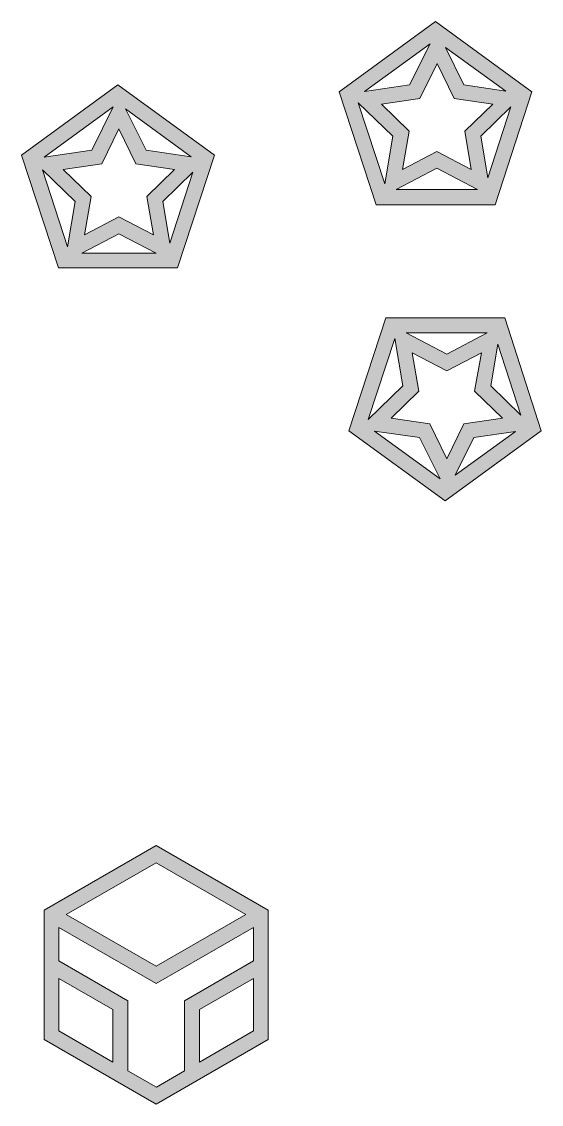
# Model space of a CAD drawing. Header units: millimetres. Extents: x 30 to 172, y 36 to 158.
# Drawn here: x 117.3 to 171.9, y 43.6 to 157.5 of the extents above; entities that cross this region are included whole.
import ezdxf

# ---------------------------------------------------------------- set-up
doc = ezdxf.new("R2010")
doc.units = ezdxf.units.MM
doc.header["$MEASUREMENT"] = 0
doc.layers.add('Layer 1', color=7, linetype='Continuous', lineweight=0)

msp = doc.modelspace()

# ---------------------------------------------------------------- hatches: boundary and pattern name
at = {"layer": 'Layer 1', "true_color": 0x231f20, "transparency": 33554687}
h = msp.add_hatch(color=250, dxfattribs=at)
h.dxf.hatch_style = 2
edge = h.paths.add_edge_path()
edge.add_spline(control_points=[(166.3, 141.08), (166.3, 141.08), (165.56, 145.45), (165.56, 145.45), (165.56, 145.45), (168.73, 148.55), (168.73, 148.55), (168.73, 148.55), (166.3, 141.08), (166.3, 141.08)], knot_values=[0, 0, 0, 0, 1, 1, 1, 2, 2, 2, 3, 3, 3, 3], degree=3, periodic=0)
edge = h.paths.add_edge_path()
edge.add_spline(control_points=[(152.68, 148.98), (152.68, 148.98), (156.32, 145.45), (156.32, 145.45), (156.32, 145.45), (155.47, 140.44), (155.47, 140.44), (155.47, 140.44), (152.68, 148.98), (152.68, 148.98)], knot_values=[0, 0, 0, 0, 1, 1, 1, 2, 2, 2, 3, 3, 3, 3], degree=3, periodic=0)
edge = h.paths.add_edge_path()
edge.add_spline(control_points=[(163.79, 150.85), (163.79, 150.85), (161.85, 154.8), (161.85, 154.8), (161.85, 154.8), (168.2, 150.21), (168.2, 150.21), (168.2, 150.21), (163.79, 150.85), (163.79, 150.85)], knot_values=[0, 0, 0, 0, 1, 1, 1, 2, 2, 2, 3, 3, 3, 3], degree=3, periodic=0)
edge = h.paths.add_edge_path()
edge.add_spline(control_points=[(153.32, 150.18), (153.32, 150.18), (160.23, 155.19), (160.23, 155.19), (160.23, 155.19), (158.08, 150.85), (158.08, 150.85), (158.08, 150.85), (153.32, 150.18), (153.32, 150.18)], knot_values=[0, 0, 0, 0, 1, 1, 1, 2, 2, 2, 3, 3, 3, 3], degree=3, periodic=0)
edge = h.paths.add_edge_path()
edge.add_spline(control_points=[(165.21, 139.84), (165.21, 139.84), (156.67, 139.84), (156.67, 139.84), (156.67, 139.84), (160.94, 142.1), (160.94, 142.1), (160.94, 142.1), (165.21, 139.84), (165.21, 139.84)], knot_values=[0, 0, 0, 0, 1, 1, 1, 2, 2, 2, 3, 3, 3, 3], degree=3, periodic=0)
edge = h.paths.add_edge_path()
edge.add_spline(control_points=[(164.57, 141.96), (164.57, 141.96), (160.94, 143.86), (160.94, 143.86), (160.94, 143.86), (157.34, 141.96), (157.34, 141.96), (157.34, 141.96), (158.04, 145.98), (158.04, 145.98), (158.04, 145.98), (155.12, 148.84), (155.12, 148.84), (155.12, 148.84), (159.17, 149.44), (159.17, 149.44), (159.17, 149.44), (160.97, 153.11), (160.97, 153.11), (160.97, 153.11), (162.77, 149.44), (162.77, 149.44), (162.77, 149.44), (166.83, 148.84), (166.83, 148.84), (166.83, 148.84), (163.9, 145.98), (163.9, 145.98), (163.9, 145.98), (164.57, 141.96), (164.57, 141.96)], knot_values=[0, 0, 0, 0, 1, 1, 1, 2, 2, 2, 3, 3, 3, 4, 4, 4, 5, 5, 5, 6, 6, 6, 7, 7, 7, 8, 8, 8, 9, 9, 9, 10, 10, 10, 10], degree=3, periodic=0)
edge = h.paths.add_edge_path()
edge.add_spline(control_points=[(160.8, 157.52), (160.8, 157.52), (150.67, 150.14), (150.67, 150.14), (150.67, 150.14), (154.55, 138.25), (154.55, 138.25), (154.55, 138.25), (167.08, 138.25), (167.08, 138.25), (167.08, 138.25), (170.96, 150.14), (170.96, 150.14), (170.96, 150.14), (160.8, 157.52), (160.8, 157.52)], knot_values=[0, 0, 0, 0, 1, 1, 1, 2, 2, 2, 3, 3, 3, 4, 4, 4, 5, 5, 5, 5], degree=3, periodic=0)
h = msp.add_hatch(color=250, dxfattribs=at)
h.dxf.hatch_style = 2
edge = h.paths.add_edge_path()
edge.add_spline(control_points=[(132.86, 134.2), (132.86, 134.2), (132.12, 138.57), (132.12, 138.57), (132.12, 138.57), (135.29, 141.68), (135.29, 141.68), (135.29, 141.68), (132.86, 134.2), (132.86, 134.2)], knot_values=[0, 0, 0, 0, 1, 1, 1, 2, 2, 2, 3, 3, 3, 3], degree=3, periodic=0)
edge = h.paths.add_edge_path()
edge.add_spline(control_points=[(119.45, 141.92), (119.45, 141.92), (122.91, 138.57), (122.91, 138.57), (122.91, 138.57), (122.1, 133.81), (122.1, 133.81), (122.1, 133.81), (119.45, 141.92), (119.45, 141.92)], knot_values=[0, 0, 0, 0, 1, 1, 1, 2, 2, 2, 3, 3, 3, 3], degree=3, periodic=0)
edge = h.paths.add_edge_path()
edge.add_spline(control_points=[(130.35, 144), (130.35, 144), (128.2, 148.34), (128.2, 148.34), (128.2, 148.34), (135.11, 143.3), (135.11, 143.3), (135.11, 143.3), (130.35, 144), (130.35, 144)], knot_values=[0, 0, 0, 0, 1, 1, 1, 2, 2, 2, 3, 3, 3, 3], degree=3, periodic=0)
edge = h.paths.add_edge_path()
edge.add_spline(control_points=[(119.63, 143.26), (119.63, 143.26), (126.89, 148.55), (126.89, 148.55), (126.89, 148.55), (124.64, 144), (124.64, 144), (124.64, 144), (119.63, 143.26), (119.63, 143.26)], knot_values=[0, 0, 0, 0, 1, 1, 1, 2, 2, 2, 3, 3, 3, 3], degree=3, periodic=0)
edge = h.paths.add_edge_path()
edge.add_spline(control_points=[(131.41, 133.14), (131.41, 133.14), (123.58, 133.14), (123.58, 133.14), (123.58, 133.14), (127.49, 135.18), (127.49, 135.18), (127.49, 135.18), (131.41, 133.14), (131.41, 133.14)], knot_values=[0, 0, 0, 0, 1, 1, 1, 2, 2, 2, 3, 3, 3, 3], degree=3, periodic=0)
edge = h.paths.add_edge_path()
edge.add_spline(control_points=[(131.13, 135.08), (131.13, 135.08), (127.49, 136.98), (127.49, 136.98), (127.49, 136.98), (123.86, 135.08), (123.86, 135.08), (123.86, 135.08), (124.57, 139.1), (124.57, 139.1), (124.57, 139.1), (121.64, 141.96), (121.64, 141.96), (121.64, 141.96), (125.69, 142.56), (125.69, 142.56), (125.69, 142.56), (127.49, 146.23), (127.49, 146.23), (127.49, 146.23), (129.29, 142.56), (129.29, 142.56), (129.29, 142.56), (133.35, 141.96), (133.35, 141.96), (133.35, 141.96), (130.42, 139.1), (130.42, 139.1), (130.42, 139.1), (131.13, 135.08), (131.13, 135.08)], knot_values=[0, 0, 0, 0, 1, 1, 1, 2, 2, 2, 3, 3, 3, 4, 4, 4, 5, 5, 5, 6, 6, 6, 7, 7, 7, 8, 8, 8, 9, 9, 9, 10, 10, 10, 10], degree=3, periodic=0)
edge = h.paths.add_edge_path()
edge.add_spline(control_points=[(127.39, 150.85), (127.39, 150.85), (117.26, 143.47), (117.26, 143.47), (117.26, 143.47), (121.14, 131.59), (121.14, 131.59), (121.14, 131.59), (133.67, 131.59), (133.67, 131.59), (133.67, 131.59), (137.55, 143.47), (137.55, 143.47), (137.55, 143.47), (127.39, 150.85), (127.39, 150.85)], knot_values=[0, 0, 0, 0, 1, 1, 1, 2, 2, 2, 3, 3, 3, 4, 4, 4, 5, 5, 5, 5], degree=3, periodic=0)
h = msp.add_hatch(color=250, dxfattribs=at)
h.dxf.hatch_style = 2
edge = h.paths.add_edge_path()
edge.add_spline(control_points=[(156.53, 124.18), (156.53, 124.18), (157.37, 119.17), (157.37, 119.17), (157.37, 119.17), (153.74, 115.64), (153.74, 115.64), (153.74, 115.64), (156.53, 124.18), (156.53, 124.18)], knot_values=[0, 0, 0, 0, 1, 1, 1, 2, 2, 2, 3, 3, 3, 3], degree=3, periodic=0)
edge = h.paths.add_edge_path()
edge.add_spline(control_points=[(169.79, 116.1), (169.79, 116.1), (166.62, 119.2), (166.62, 119.2), (166.62, 119.2), (167.36, 123.58), (167.36, 123.58), (167.36, 123.58), (169.79, 116.1), (169.79, 116.1)], knot_values=[0, 0, 0, 0, 1, 1, 1, 2, 2, 2, 3, 3, 3, 3], degree=3, periodic=0)
edge = h.paths.add_edge_path()
edge.add_spline(control_points=[(164.85, 113.74), (164.85, 113.74), (169.23, 114.37), (169.23, 114.37), (169.23, 114.37), (162.88, 109.78), (162.88, 109.78), (162.88, 109.78), (164.85, 113.74), (164.85, 113.74)], knot_values=[0, 0, 0, 0, 1, 1, 1, 2, 2, 2, 3, 3, 3, 3], degree=3, periodic=0)
edge = h.paths.add_edge_path()
edge.add_spline(control_points=[(159.14, 113.74), (159.14, 113.74), (161.29, 109.4), (161.29, 109.4), (161.29, 109.4), (154.38, 114.41), (154.38, 114.41), (154.38, 114.41), (159.14, 113.74), (159.14, 113.74)], knot_values=[0, 0, 0, 0, 1, 1, 1, 2, 2, 2, 3, 3, 3, 3], degree=3, periodic=0)
edge = h.paths.add_edge_path()
edge.add_spline(control_points=[(157.73, 124.78), (157.73, 124.78), (166.26, 124.78), (166.26, 124.78), (166.26, 124.78), (162, 122.52), (162, 122.52), (162, 122.52), (157.73, 124.78), (157.73, 124.78)], knot_values=[0, 0, 0, 0, 1, 1, 1, 2, 2, 2, 3, 3, 3, 3], degree=3, periodic=0)
edge = h.paths.add_edge_path()
edge.add_spline(control_points=[(158.36, 122.66), (158.36, 122.66), (162, 120.76), (162, 120.76), (162, 120.76), (165.63, 122.66), (165.63, 122.66), (165.63, 122.66), (164.92, 118.64), (164.92, 118.64), (164.92, 118.64), (167.85, 115.78), (167.85, 115.78), (167.85, 115.78), (163.79, 115.18), (163.79, 115.18), (163.79, 115.18), (162, 111.51), (162, 111.51), (162, 111.51), (160.2, 115.18), (160.2, 115.18), (160.2, 115.18), (156.14, 115.78), (156.14, 115.78), (156.14, 115.78), (159.07, 118.64), (159.07, 118.64), (159.07, 118.64), (158.36, 122.66), (158.36, 122.66)], knot_values=[0, 0, 0, 0, 1, 1, 1, 2, 2, 2, 3, 3, 3, 4, 4, 4, 5, 5, 5, 6, 6, 6, 7, 7, 7, 8, 8, 8, 9, 9, 9, 10, 10, 10, 10], degree=3, periodic=0)
edge = h.paths.add_edge_path()
edge.add_spline(control_points=[(168.1, 126.33), (168.1, 126.33), (155.57, 126.33), (155.57, 126.33), (155.57, 126.33), (151.69, 114.44), (151.69, 114.44), (151.69, 114.44), (161.82, 107.07), (161.82, 107.07), (161.82, 107.07), (171.94, 114.44), (171.94, 114.44), (171.94, 114.44), (168.1, 126.33), (168.1, 126.33)], knot_values=[0, 0, 0, 0, 1, 1, 1, 2, 2, 2, 3, 3, 3, 4, 4, 4, 5, 5, 5, 5], degree=3, periodic=0)
h = msp.add_hatch(color=250, dxfattribs=at)
h.dxf.hatch_style = 2
edge = h.paths.add_edge_path()
edge.add_spline(control_points=[(135.96, 48.01), (135.96, 48.01), (135.96, 53.55), (135.96, 53.55), (135.96, 53.55), (141.64, 56.83), (141.64, 56.83), (141.64, 56.83), (141.64, 51.29), (141.64, 51.29), (141.64, 51.29), (135.96, 48.01), (135.96, 48.01)], knot_values=[0, 0, 0, 0, 1, 1, 1, 2, 2, 2, 3, 3, 3, 4, 4, 4, 4], degree=3, periodic=0)
edge = h.paths.add_edge_path()
edge.add_spline(control_points=[(128.45, 47.1), (128.45, 47.1), (128.45, 54.47), (128.45, 54.47), (128.45, 54.47), (121.18, 58.67), (121.18, 58.67), (121.18, 58.67), (121.18, 62.19), (121.18, 62.19), (121.18, 62.19), (131.41, 56.3), (131.41, 56.3), (131.41, 56.3), (141.64, 62.19), (141.64, 62.19), (141.64, 62.19), (141.64, 58.67), (141.64, 58.67), (141.64, 58.67), (134.41, 54.47), (134.41, 54.47), (134.41, 54.47), (134.41, 47.1), (134.41, 47.1), (134.41, 47.1), (131.45, 45.37), (131.45, 45.37), (131.45, 45.37), (128.45, 47.1), (128.45, 47.1)], knot_values=[0, 0, 0, 0, 1, 1, 1, 2, 2, 2, 3, 3, 3, 4, 4, 4, 5, 5, 5, 6, 6, 6, 7, 7, 7, 8, 8, 8, 9, 9, 9, 10, 10, 10, 10], degree=3, periodic=0)
edge = h.paths.add_edge_path()
edge.add_spline(control_points=[(121.18, 56.83), (121.18, 56.83), (126.86, 53.55), (126.86, 53.55), (126.86, 53.55), (126.86, 48.01), (126.86, 48.01), (126.86, 48.01), (121.18, 51.29), (121.18, 51.29), (121.18, 51.29), (121.18, 56.83), (121.18, 56.83)], knot_values=[0, 0, 0, 0, 1, 1, 1, 2, 2, 2, 3, 3, 3, 4, 4, 4, 4], degree=3, periodic=0)
edge = h.paths.add_edge_path()
edge.add_spline(control_points=[(140.86, 63.54), (140.86, 63.54), (131.41, 58.1), (131.41, 58.1), (131.41, 58.1), (121.96, 63.54), (121.96, 63.54), (121.96, 63.54), (131.41, 68.97), (131.41, 68.97), (131.41, 68.97), (140.86, 63.54), (140.86, 63.54)], knot_values=[0, 0, 0, 0, 1, 1, 1, 2, 2, 2, 3, 3, 3, 4, 4, 4, 4], degree=3, periodic=0)
edge = h.paths.add_edge_path()
edge.add_spline(control_points=[(131.41, 70.8), (131.41, 70.8), (119.63, 63.99), (119.63, 63.99), (119.63, 63.99), (119.63, 50.38), (119.63, 50.38), (119.63, 50.38), (131.41, 43.57), (131.41, 43.57), (131.41, 43.57), (143.19, 50.38), (143.19, 50.38), (143.19, 50.38), (143.19, 63.99), (143.19, 63.99), (143.19, 63.99), (131.41, 70.8), (131.41, 70.8)], knot_values=[0, 0, 0, 0, 1, 1, 1, 2, 2, 2, 3, 3, 3, 4, 4, 4, 5, 5, 5, 6, 6, 6, 6], degree=3, periodic=0)

# ---------------------------------------------------------------- linework, layer by layer
at = {"layer": 'Layer 1'}
for points, knots in [([(160.8, 157.52), (160.8, 157.52), (150.67, 150.14), (150.67, 150.14), (150.67, 150.14), (154.55, 138.25), (154.55, 138.25), (154.55, 138.25), (167.08, 138.25), (167.08, 138.25), (167.08, 138.25), (170.96, 150.14), (170.96, 150.14), (170.96, 150.14), (160.8, 157.52), (160.8, 157.52)], [0, 0, 0, 0, 1, 1, 1, 2, 2, 2, 3, 3, 3, 4, 4, 4, 5, 5, 5, 5]), ([(153.32, 150.18), (153.32, 150.18), (160.23, 155.19), (160.23, 155.19), (160.23, 155.19), (158.08, 150.85), (158.08, 150.85), (158.08, 150.85), (153.32, 150.18), (153.32, 150.18)], [0, 0, 0, 0, 1, 1, 1, 2, 2, 2, 3, 3, 3, 3]), ([(163.79, 150.85), (163.79, 150.85), (161.85, 154.8), (161.85, 154.8), (161.85, 154.8), (168.2, 150.21), (168.2, 150.21), (168.2, 150.21), (163.79, 150.85), (163.79, 150.85)], [0, 0, 0, 0, 1, 1, 1, 2, 2, 2, 3, 3, 3, 3]), ([(164.57, 141.96), (164.57, 141.96), (160.94, 143.86), (160.94, 143.86), (160.94, 143.86), (157.34, 141.96), (157.34, 141.96), (157.34, 141.96), (158.04, 145.98), (158.04, 145.98), (158.04, 145.98), (155.12, 148.84), (155.12, 148.84), (155.12, 148.84), (159.17, 149.44), (159.17, 149.44), (159.17, 149.44), (160.97, 153.11), (160.97, 153.11), (160.97, 153.11), (162.77, 149.44), (162.77, 149.44), (162.77, 149.44), (166.83, 148.84), (166.83, 148.84), (166.83, 148.84), (163.9, 145.98), (163.9, 145.98), (163.9, 145.98), (164.57, 141.96), (164.57, 141.96)], [0, 0, 0, 0, 1, 1, 1, 2, 2, 2, 3, 3, 3, 4, 4, 4, 5, 5, 5, 6, 6, 6, 7, 7, 7, 8, 8, 8, 9, 9, 9, 10, 10, 10, 10]), ([(127.39, 150.85), (127.39, 150.85), (117.26, 143.47), (117.26, 143.47), (117.26, 143.47), (121.14, 131.59), (121.14, 131.59), (121.14, 131.59), (133.67, 131.59), (133.67, 131.59), (133.67, 131.59), (137.55, 143.47), (137.55, 143.47), (137.55, 143.47), (127.39, 150.85), (127.39, 150.85)], [0, 0, 0, 0, 1, 1, 1, 2, 2, 2, 3, 3, 3, 4, 4, 4, 5, 5, 5, 5]), ([(119.63, 143.26), (119.63, 143.26), (126.89, 148.55), (126.89, 148.55), (126.89, 148.55), (124.64, 144), (124.64, 144), (124.64, 144), (119.63, 143.26), (119.63, 143.26)], [0, 0, 0, 0, 1, 1, 1, 2, 2, 2, 3, 3, 3, 3]), ([(130.35, 144), (130.35, 144), (128.2, 148.34), (128.2, 148.34), (128.2, 148.34), (135.11, 143.3), (135.11, 143.3), (135.11, 143.3), (130.35, 144), (130.35, 144)], [0, 0, 0, 0, 1, 1, 1, 2, 2, 2, 3, 3, 3, 3]), ([(152.68, 148.98), (152.68, 148.98), (156.32, 145.45), (156.32, 145.45), (156.32, 145.45), (155.47, 140.44), (155.47, 140.44), (155.47, 140.44), (152.68, 148.98), (152.68, 148.98)], [0, 0, 0, 0, 1, 1, 1, 2, 2, 2, 3, 3, 3, 3]), ([(166.3, 141.08), (166.3, 141.08), (165.56, 145.45), (165.56, 145.45), (165.56, 145.45), (168.73, 148.55), (168.73, 148.55), (168.73, 148.55), (166.3, 141.08), (166.3, 141.08)], [0, 0, 0, 0, 1, 1, 1, 2, 2, 2, 3, 3, 3, 3]), ([(131.13, 135.08), (131.13, 135.08), (127.49, 136.98), (127.49, 136.98), (127.49, 136.98), (123.86, 135.08), (123.86, 135.08), (123.86, 135.08), (124.57, 139.1), (124.57, 139.1), (124.57, 139.1), (121.64, 141.96), (121.64, 141.96), (121.64, 141.96), (125.69, 142.56), (125.69, 142.56), (125.69, 142.56), (127.49, 146.23), (127.49, 146.23), (127.49, 146.23), (129.29, 142.56), (129.29, 142.56), (129.29, 142.56), (133.35, 141.96), (133.35, 141.96), (133.35, 141.96), (130.42, 139.1), (130.42, 139.1), (130.42, 139.1), (131.13, 135.08), (131.13, 135.08)], [0, 0, 0, 0, 1, 1, 1, 2, 2, 2, 3, 3, 3, 4, 4, 4, 5, 5, 5, 6, 6, 6, 7, 7, 7, 8, 8, 8, 9, 9, 9, 10, 10, 10, 10]), ([(119.45, 141.92), (119.45, 141.92), (122.91, 138.57), (122.91, 138.57), (122.91, 138.57), (122.1, 133.81), (122.1, 133.81), (122.1, 133.81), (119.45, 141.92), (119.45, 141.92)], [0, 0, 0, 0, 1, 1, 1, 2, 2, 2, 3, 3, 3, 3]), ([(132.86, 134.2), (132.86, 134.2), (132.12, 138.57), (132.12, 138.57), (132.12, 138.57), (135.29, 141.68), (135.29, 141.68), (135.29, 141.68), (132.86, 134.2), (132.86, 134.2)], [0, 0, 0, 0, 1, 1, 1, 2, 2, 2, 3, 3, 3, 3]), ([(165.21, 139.84), (165.21, 139.84), (156.67, 139.84), (156.67, 139.84), (156.67, 139.84), (160.94, 142.1), (160.94, 142.1), (160.94, 142.1), (165.21, 139.84), (165.21, 139.84)], [0, 0, 0, 0, 1, 1, 1, 2, 2, 2, 3, 3, 3, 3]), ([(131.41, 133.14), (131.41, 133.14), (123.58, 133.14), (123.58, 133.14), (123.58, 133.14), (127.49, 135.18), (127.49, 135.18), (127.49, 135.18), (131.41, 133.14), (131.41, 133.14)], [0, 0, 0, 0, 1, 1, 1, 2, 2, 2, 3, 3, 3, 3]), ([(168.1, 126.33), (168.1, 126.33), (155.57, 126.33), (155.57, 126.33), (155.57, 126.33), (151.69, 114.44), (151.69, 114.44), (151.69, 114.44), (161.82, 107.07), (161.82, 107.07), (161.82, 107.07), (171.94, 114.44), (171.94, 114.44), (171.94, 114.44), (168.1, 126.33), (168.1, 126.33)], [0, 0, 0, 0, 1, 1, 1, 2, 2, 2, 3, 3, 3, 4, 4, 4, 5, 5, 5, 5]), ([(157.73, 124.78), (157.73, 124.78), (166.26, 124.78), (166.26, 124.78), (166.26, 124.78), (162, 122.52), (162, 122.52), (162, 122.52), (157.73, 124.78), (157.73, 124.78)], [0, 0, 0, 0, 1, 1, 1, 2, 2, 2, 3, 3, 3, 3]), ([(156.53, 124.18), (156.53, 124.18), (157.37, 119.17), (157.37, 119.17), (157.37, 119.17), (153.74, 115.64), (153.74, 115.64), (153.74, 115.64), (156.53, 124.18), (156.53, 124.18)], [0, 0, 0, 0, 1, 1, 1, 2, 2, 2, 3, 3, 3, 3]), ([(169.79, 116.1), (169.79, 116.1), (166.62, 119.2), (166.62, 119.2), (166.62, 119.2), (167.36, 123.58), (167.36, 123.58), (167.36, 123.58), (169.79, 116.1), (169.79, 116.1)], [0, 0, 0, 0, 1, 1, 1, 2, 2, 2, 3, 3, 3, 3]), ([(158.36, 122.66), (158.36, 122.66), (162, 120.76), (162, 120.76), (162, 120.76), (165.63, 122.66), (165.63, 122.66), (165.63, 122.66), (164.92, 118.64), (164.92, 118.64), (164.92, 118.64), (167.85, 115.78), (167.85, 115.78), (167.85, 115.78), (163.79, 115.18), (163.79, 115.18), (163.79, 115.18), (162, 111.51), (162, 111.51), (162, 111.51), (160.2, 115.18), (160.2, 115.18), (160.2, 115.18), (156.14, 115.78), (156.14, 115.78), (156.14, 115.78), (159.07, 118.64), (159.07, 118.64), (159.07, 118.64), (158.36, 122.66), (158.36, 122.66)], [0, 0, 0, 0, 1, 1, 1, 2, 2, 2, 3, 3, 3, 4, 4, 4, 5, 5, 5, 6, 6, 6, 7, 7, 7, 8, 8, 8, 9, 9, 9, 10, 10, 10, 10]), ([(159.14, 113.74), (159.14, 113.74), (161.29, 109.4), (161.29, 109.4), (161.29, 109.4), (154.38, 114.41), (154.38, 114.41), (154.38, 114.41), (159.14, 113.74), (159.14, 113.74)], [0, 0, 0, 0, 1, 1, 1, 2, 2, 2, 3, 3, 3, 3]), ([(164.85, 113.74), (164.85, 113.74), (169.23, 114.37), (169.23, 114.37), (169.23, 114.37), (162.88, 109.78), (162.88, 109.78), (162.88, 109.78), (164.85, 113.74), (164.85, 113.74)], [0, 0, 0, 0, 1, 1, 1, 2, 2, 2, 3, 3, 3, 3]), ([(131.41, 70.8), (131.41, 70.8), (119.63, 63.99), (119.63, 63.99), (119.63, 63.99), (119.63, 50.38), (119.63, 50.38), (119.63, 50.38), (131.41, 43.57), (131.41, 43.57), (131.41, 43.57), (143.19, 50.38), (143.19, 50.38), (143.19, 50.38), (143.19, 63.99), (143.19, 63.99), (143.19, 63.99), (131.41, 70.8), (131.41, 70.8)], [0, 0, 0, 0, 1, 1, 1, 2, 2, 2, 3, 3, 3, 4, 4, 4, 5, 5, 5, 6, 6, 6, 6]), ([(140.86, 63.54), (140.86, 63.54), (131.41, 58.1), (131.41, 58.1), (131.41, 58.1), (121.96, 63.54), (121.96, 63.54), (121.96, 63.54), (131.41, 68.97), (131.41, 68.97), (131.41, 68.97), (140.86, 63.54), (140.86, 63.54)], [0, 0, 0, 0, 1, 1, 1, 2, 2, 2, 3, 3, 3, 4, 4, 4, 4]), ([(128.45, 47.1), (128.45, 47.1), (128.45, 54.47), (128.45, 54.47), (128.45, 54.47), (121.18, 58.67), (121.18, 58.67), (121.18, 58.67), (121.18, 62.19), (121.18, 62.19), (121.18, 62.19), (131.41, 56.3), (131.41, 56.3), (131.41, 56.3), (141.64, 62.19), (141.64, 62.19), (141.64, 62.19), (141.64, 58.67), (141.64, 58.67), (141.64, 58.67), (134.41, 54.47), (134.41, 54.47), (134.41, 54.47), (134.41, 47.1), (134.41, 47.1), (134.41, 47.1), (131.45, 45.37), (131.45, 45.37), (131.45, 45.37), (128.45, 47.1), (128.45, 47.1)], [0, 0, 0, 0, 1, 1, 1, 2, 2, 2, 3, 3, 3, 4, 4, 4, 5, 5, 5, 6, 6, 6, 7, 7, 7, 8, 8, 8, 9, 9, 9, 10, 10, 10, 10]), ([(121.18, 56.83), (121.18, 56.83), (126.86, 53.55), (126.86, 53.55), (126.86, 53.55), (126.86, 48.01), (126.86, 48.01), (126.86, 48.01), (121.18, 51.29), (121.18, 51.29), (121.18, 51.29), (121.18, 56.83), (121.18, 56.83)], [0, 0, 0, 0, 1, 1, 1, 2, 2, 2, 3, 3, 3, 4, 4, 4, 4]), ([(135.96, 48.01), (135.96, 48.01), (135.96, 53.55), (135.96, 53.55), (135.96, 53.55), (141.64, 56.83), (141.64, 56.83), (141.64, 56.83), (141.64, 51.29), (141.64, 51.29), (141.64, 51.29), (135.96, 48.01), (135.96, 48.01)], [0, 0, 0, 0, 1, 1, 1, 2, 2, 2, 3, 3, 3, 4, 4, 4, 4])]:
    msp.add_open_spline(points, degree=3, knots=knots, dxfattribs=at)

doc.saveas('drawing.dxf')
